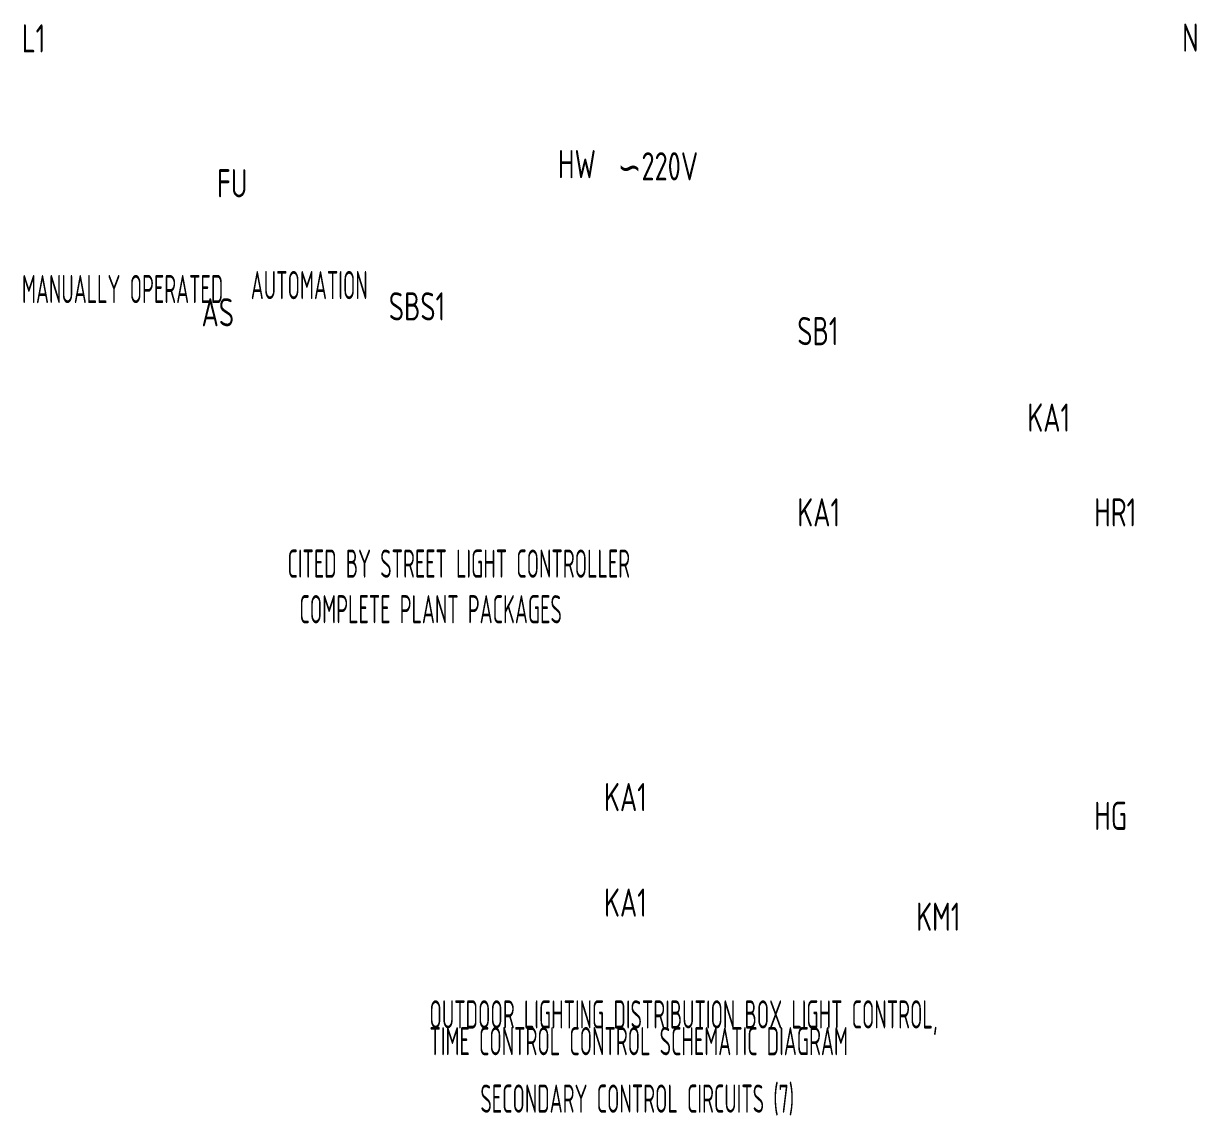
# Model space of a CAD drawing. Header units: inches. Extents: x 155818 to 1515405, y 4999 to 215277.
# Drawn here: x 1500842 to 1515405, y 179304 to 192867 of the extents above; entities that cross this region are included whole.
import ezdxf
from ezdxf.enums import TextEntityAlignment as Align

# ---------------------------------------------------------------- set-up
doc = ezdxf.new("R2010")
doc.units = ezdxf.units.IN
doc.header["$MEASUREMENT"] = 0
doc.layers.add('-ME-E-Sch DB', color=7, linetype='Continuous')
doc.styles.add('电气', font='gbenor.shx', dxfattribs={"width": 0.75, "bigfont": 'HZTXT.SHX'})

msp = doc.modelspace()

# ---------------------------------------------------------------- texts
at = {"layer": '-ME-E-Sch DB', "style": '电气'}
for s, width, p in [('L1', 0.8, (1500822, 192506)), ('N', 0.8, (1515226, 192515)), ('HW', 0.8, (1507477, 190945)), ('∽220V', 0.8, (1508218, 190917)), ('FU', 0.8, (1503245, 190706)), ('AUTOMATION', 0.6, (1503664, 189442)), ('MANUALLY OPERATED', 0.6, (1500823, 189393)), ('SBS1', 0.8, (1505378, 189178)), ('AS', 0.8, (1503053, 189105)), ('SB1', 0.8, (1510449, 188871)), ('KA1', 0.8, (1513305, 187797)), ('KA1', 0.8, (1510449, 186620)), ('HR1', 0.8, (1514134, 186620)), ('CITED BY STREET LIGHT CONTROLLER', 0.6, (1504120, 185983)), ('COMPLETE PLANT PACKAGES', 0.6, (1504268, 185417)), ('KA1', 0.8, (1508050, 183084)), ('HG', 0.8, (1514134, 182851)), ('KA1', 0.8, (1508050, 181774)), ('KM1', 0.8, (1511925, 181598)), ('OUTDOOR LIGHTING DISTRIBUTION BOX LIGHT CONTROL, ', 0.6, (1505882, 180385)), ('TIME CONTROL CONTROL SCHEMATIC DIAGRAM', 0.6, (1505882, 180053))]:
    msp.add_text(s, height=350, dxfattribs=dict(at, width=width)).set_placement(p)
at = {"layer": '-ME-E-Sch DB', "style": '电气', "width": 0.6}
msp.add_text('SECONDARY CONTROL CIRCUITS (7)', height=350, dxfattribs=at).set_placement((1508462, 179339), align=Align.CENTER)

doc.saveas('drawing.dxf')
